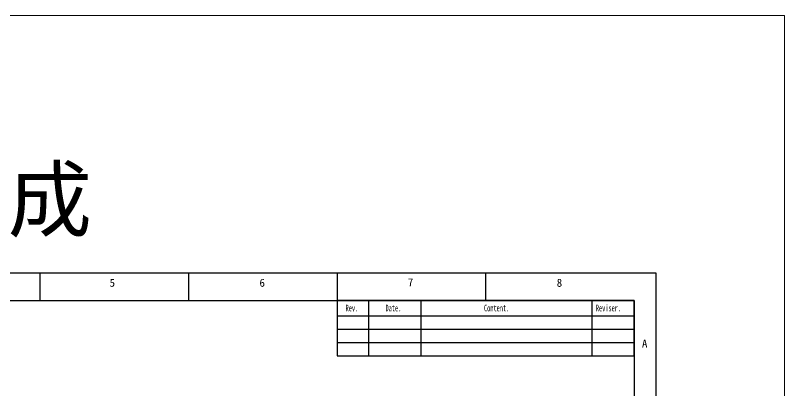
# Model space of a CAD drawing. Header units: millimetres. Extents: x 20850 to 34255, y -4073 to 3090.
# Drawn here: x 23846 to 24468, y 2786 to 3090 of the extents above; entities that cross this region are included whole.
import ezdxf

# ---------------------------------------------------------------- set-up
doc = ezdxf.new("R2010")
doc.units = ezdxf.units.MM
doc.header["$LTSCALE"] = 0.2
doc.layers.add('DIM', color=7, linetype='Continuous')
doc.styles.get("Standard").update_dxf_attribs({"font": 'simkai.ttf', "width": 0.58, "height": 8})
doc.styles.add('宋体', font='', dxfattribs={"height": 3})
doc.styles.get('宋体').set_extended_font_data('SimSun')

msp = doc.modelspace()

# ---------------------------------------------------------------- linework, layer by layer
for p, q in [((23359.4131, 2881.809), (24364.0917, 2881.809)), ((23865.4929, 2881.809), (23865.4929, 2859.4505)), ((23985.7947, 2881.809), (23985.7947, 2859.4505)), ((24106.0965, 2881.809), (24106.0965, 2859.4505)), ((24226.3982, 2881.809), (24226.3982, 2859.4505)), ((24364.0917, 2881.809), (24364.0917, 2194.2849)), ((23384.2858, 2859.4505), (24346.7089, 2859.4505)), ((24346.7089, 2859.4505), (24106.0965, 2859.4505)), ((24106.0965, 2859.4505), (24106.0965, 2814.5422)), ((24131.7791, 2814.5422), (24131.7791, 2859.4505)), ((24174.1624, 2814.5422), (24174.1624, 2859.4505)), ((24312.5504, 2814.5422), (24312.5504, 2859.4505)), ((24346.7089, 2814.5422), (24346.7089, 2859.4505)), ((24346.7089, 2859.4505), (24346.7089, 2212.1425)), ((24106.0965, 2846.9781), (24346.7089, 2846.9781)), ((24106.0965, 2836.1661), (24346.7089, 2836.1661)), ((24106.0965, 2825.3542), (24346.7089, 2825.3542)), ((24106.0965, 2814.5422), (24346.7089, 2814.5422))]:
    msp.add_line(p, q)
at = {"color": 1, "lineweight": 15}
msp.add_lwpolyline([(20850.3737, 3090.1895), (24468.3963, 3090.1895), (24468.3963, 2016.3645), (20850.3737, 2016.3645)], close=True, dxfattribs=at)

# ---------------------------------------------------------------- texts
at = {"lineweight": 15, "style": '宋体'}
for s, p in [('5', (23922.0067, 2870.4701)), ('6', (24043.3348, 2870.4701)), ('7', (24163.4284, 2870.8642)), ('8', (24283.9235, 2870.4701)), ('A', (24352.9235, 2821.2268))]:
    msp.add_text(s, height=6.4809, dxfattribs=at).set_placement(p)
at = {"lineweight": 15, "width": 0.58}
for s, p in [('Rev.', (24113.0676, 2850.5593)), ('Date.', (24145.3734, 2850.5593)), ('Content.', (24225.0514, 2850.5593)), ('Reviser.', (24315.5971, 2850.5593))]:
    msp.add_text(s, height=5.4, dxfattribs=at).set_placement(p)
at = {"layer": 'DIM', "color": 0, "lineweight": 0, "insert": (23771.3357, 2966.1394), "char_height": 50, "width": 158.536676, "attachment_point": 1, "style": '宋体'}
msp.add_mtext('{\\C1;总成}', dxfattribs=at)

doc.saveas('drawing.dxf')
